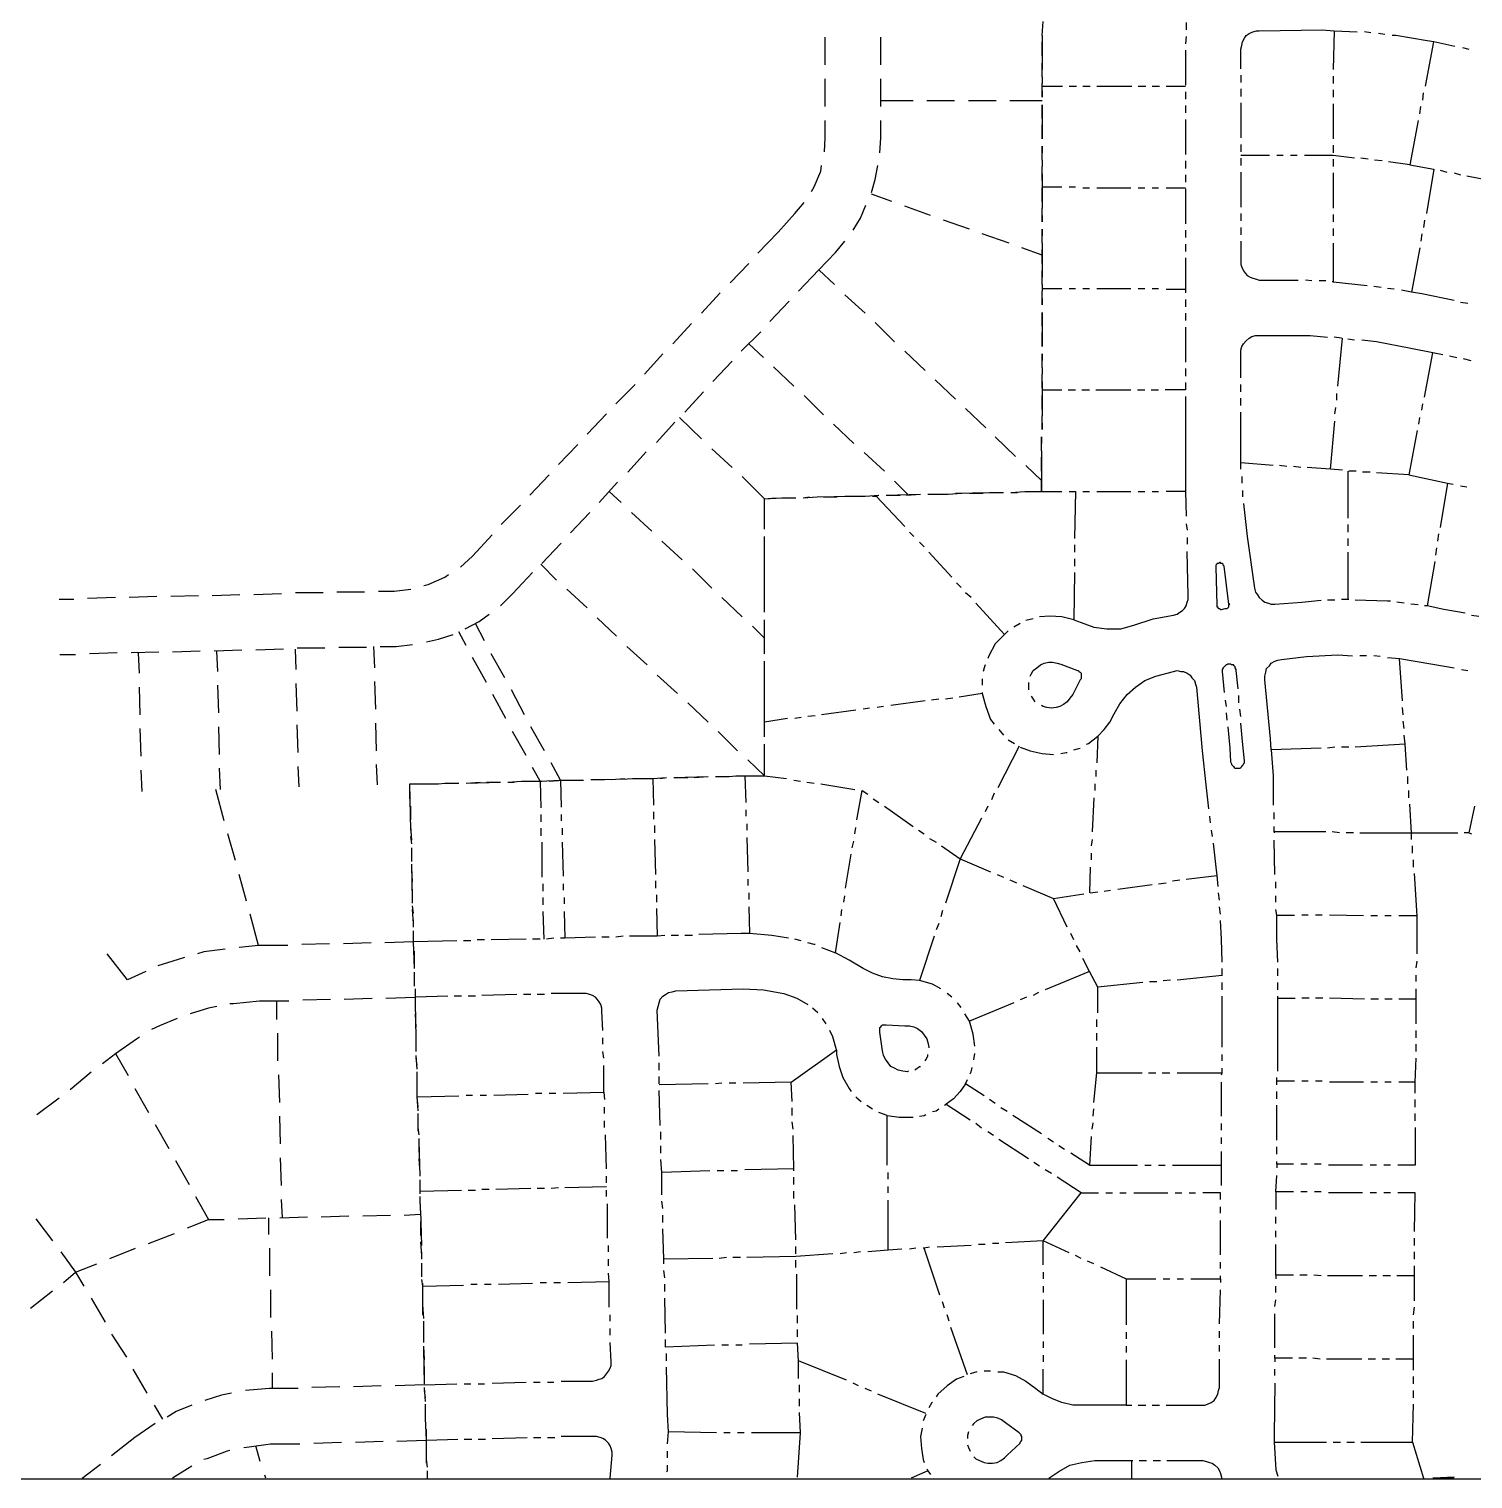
# Model space of a CAD drawing. Header units: metres. Extents: x 0 to 4950, y 0 to 3150.
# Drawn here: x 905 to 2469, y 0 to 1571 of the extents above; entities that cross this region are included whole.
import ezdxf

# ---------------------------------------------------------------- set-up
doc = ezdxf.new("R2010")
doc.units = ezdxf.units.M
for name, color, linetype in [('EXISTING_DETAIL', 8, 'Continuous'), ('SITE_BASE', 7, 'Continuous'), ('WETLANDS', 5, 'Continuous')]:
    doc.layers.add(name, color=color, linetype=linetype)

msp = doc.modelspace()

# ---------------------------------------------------------------- linework, layer by layer
at = {"layer": 'EXISTING_DETAIL'}
for p, q in [((2158, 1578), (2158, 1570)), ((2002, 1564), (2002, 1527)), ((2158, 1563), (2157, 1555)), ((2318, 1569), (2317, 1527)), ((2358, 1567), (2351, 1568)), ((2373, 1565), (2366, 1566)), ((2417, 1509), (2426, 1557)), ((2157, 1548), (2157, 1510)), ((2457, 1551), (2464, 1549)), ((2002, 1519), (2002, 1512)), ((2002, 1509), (2024, 1509)), ((2031, 1509), (2039, 1509)), ((2046, 1509), (2054, 1509)), ((2061, 1509), (2099, 1509)), ((2106, 1509), (2114, 1509)), ((2121, 1509), (2129, 1509)), ((2136, 1509), (2157, 1509)), ((2217, 1521), (2217, 1513)), ((2317, 1520), (2317, 1512)), ((2002, 1504), (2002, 1497)), ((2157, 1503), (2157, 1495)), ((2217, 1506), (2217, 1498)), ((2317, 1505), (2317, 1497)), ((2414, 1494), (2415, 1502)), ((2002, 1489), (2002, 1452)), ((2157, 1488), (2157, 1480)), ((2217, 1491), (2217, 1453)), ((2317, 1490), (2317, 1452)), ((2411, 1479), (2412, 1487)), ((2157, 1473), (2157, 1435)), ((2217, 1446), (2217, 1438)), ((2002, 1444), (2002, 1437)), ((2248, 1434), (2217, 1434)), ((2217, 1431), (2217, 1423)), ((2263, 1434), (2256, 1434)), ((2278, 1434), (2271, 1434)), ((2317, 1445), (2317, 1437)), ((2317, 1430), (2317, 1422)), ((2355, 1430), (2347, 1431)), ((2002, 1429), (2002, 1422)), ((2157, 1428), (2157, 1420)), ((2217, 1416), (2217, 1378)), ((2317, 1415), (2317, 1377)), ((2370, 1428), (2362, 1429)), ((2400, 1424), (2377, 1427)), ((2433, 1418), (2440, 1416)), ((2448, 1415), (2455, 1413)), ((2002, 1400), (2023, 1400)), ((2031, 1400), (2038, 1400)), ((2046, 1399), (2053, 1399)), ((2061, 1399), (2098, 1399)), ((2106, 1399), (2113, 1399)), ((2121, 1399), (2128, 1399)), ((2136, 1399), (2157, 1399)), ((2157, 1413), (2157, 1405)), ((2157, 1398), (2157, 1360)), ((2002, 1369), (2002, 1362)), ((2217, 1371), (2217, 1363)), ((2317, 1370), (2317, 1362)), ((2002, 1354), (2002, 1347)), ((2157, 1353), (2157, 1345)), ((2217, 1356), (2217, 1348)), ((2317, 1355), (2317, 1347)), ((2416, 1364), (2415, 1356)), ((2002, 1339), (2002, 1302)), ((2157, 1338), (2157, 1330)), ((2413, 1349), (2412, 1341)), ((2411, 1334), (2402, 1286)), ((2002, 1290), (2023, 1290)), ((2031, 1290), (2038, 1290)), ((2046, 1290), (2053, 1290)), ((2061, 1290), (2098, 1290)), ((2106, 1290), (2113, 1290)), ((2121, 1290), (2128, 1290)), ((2136, 1289), (2157, 1289)), ((2294, 1298), (2287, 1299)), ((2309, 1298), (2302, 1298)), ((2317, 1297), (2316, 1297)), ((2369, 1291), (2361, 1292)), ((2383, 1289), (2376, 1290)), ((2002, 1279), (2002, 1272)), ((2157, 1278), (2157, 1270)), ((2455, 1275), (2463, 1274)), ((2002, 1264), (2002, 1227)), ((2157, 1263), (2157, 1255)), ((2157, 1248), (2157, 1210)), ((2326, 1236), (2318, 1237)), ((2322, 1184), (2327, 1236)), ((2340, 1234), (2333, 1235)), ((2002, 1219), (2002, 1212)), ((2416, 1172), (2425, 1220)), ((2443, 1217), (2451, 1215)), ((2458, 1214), (2466, 1212)), ((2002, 1204), (2002, 1197)), ((2157, 1203), (2157, 1195)), ((2002, 1180), (2023, 1180)), ((2030, 1180), (2038, 1180)), ((2045, 1180), (2053, 1180)), ((2060, 1180), (2098, 1180)), ((2105, 1180), (2113, 1180)), ((2120, 1180), (2128, 1180)), ((2217, 1178), (2217, 1186)), ((2217, 1163), (2217, 1171)), ((2321, 1169), (2321, 1176)), ((2413, 1158), (2414, 1165)), ((2319, 1154), (2320, 1161)), ((2410, 1143), (2411, 1150)), ((2002, 1144), (2002, 1137)), ((2314, 1094), (2319, 1146)), ((2001, 1129), (2001, 1122)), ((2252, 1098), (2217, 1101)), ((2218, 1086), (2218, 1079)), ((2267, 1097), (2259, 1098)), ((2282, 1096), (2274, 1097)), ((2333, 1092), (2333, 1041)), ((2342, 1092), (2334, 1092)), ((2357, 1091), (2349, 1091)), ((2399, 1088), (2364, 1090)), ((1908, 1068), (1945, 1069)), ((1953, 1069), (1960, 1069)), ((1968, 1069), (1975, 1069)), ((1983, 1070), (2001, 1070)), ((2046, 1070), (2053, 1070)), ((2061, 1070), (2098, 1070)), ((2106, 1070), (2113, 1070)), ((2121, 1070), (2128, 1070)), ((2157, 1070), (2158, 1043)), ((2219, 1071), (2219, 1064)), ((2441, 1079), (2433, 1031)), ((2455, 1076), (2462, 1075)), ((1728, 1063), (1735, 1063)), ((1743, 1063), (1750, 1064)), ((1758, 1064), (1795, 1065)), ((1803, 1065), (1810, 1065)), ((1853, 1032), (1822, 1065)), ((1833, 1066), (1870, 1067)), ((1878, 1067), (1885, 1067)), ((1893, 1067), (1900, 1067)), ((1701, 1029), (1701, 1036)), ((1863, 1021), (1858, 1026)), ((2158, 1035), (2159, 1028)), ((2333, 1034), (2333, 1026)), ((2431, 1024), (2430, 1016)), ((1701, 1014), (1701, 1021)), ((1701, 969), (1701, 1006)), ((1874, 1010), (1869, 1015)), ((2037, 1012), (2037, 1004)), ((2159, 1020), (2159, 1013)), ((2333, 1019), (2333, 1011)), ((2429, 1009), (2428, 1001)), ((1904, 977), (1879, 1004)), ((2037, 997), (2037, 989)), ((2333, 1004), (2333, 953)), ((2427, 994), (2419, 946)), ((1701, 954), (1701, 961)), ((1914, 966), (1909, 971)), ((1925, 955), (1919, 960)), ((1701, 939), (1701, 946)), ((2319, 952), (2311, 952)), ((2394, 949), (2386, 950)), ((2409, 947), (2401, 948)), ((1701, 894), (1701, 931)), ((1978, 927), (1971, 923)), ((1992, 932), (1984, 930)), ((2467, 936), (2475, 935)), ((1701, 879), (1701, 886)), ((2353, 892), (2346, 892)), ((2368, 891), (2361, 892)), ((2392, 843), (2389, 889)), ((1701, 864), (1701, 871)), ((2456, 877), (2463, 876)), ((2215, 841), (2215, 849)), ((1800, 833), (1763, 828)), ((1815, 835), (1808, 834)), ((1830, 837), (1823, 836)), ((1875, 843), (1838, 838)), ((1890, 845), (1882, 844)), ((1905, 846), (1897, 845)), ((2200, 844), (2201, 837)), ((2217, 826), (2216, 834)), ((2393, 828), (2392, 836)), ((1726, 824), (1701, 820)), ((1741, 825), (1734, 824)), ((1756, 827), (1748, 826)), ((2201, 830), (2202, 822)), ((2394, 813), (2393, 821)), ((1701, 804), (1701, 811)), ((1955, 812), (1960, 806)), ((2062, 805), (2061, 776)), ((2395, 796), (2394, 806)), ((1701, 789), (1701, 796)), ((1977, 794), (1954, 749)), ((1965, 801), (1972, 797)), ((2319, 793), (2311, 792)), ((2334, 793), (2326, 793)), ((1378, 754), (1415, 755)), ((1423, 755), (1430, 755)), ((1438, 756), (1445, 756)), ((1458, 756), (1459, 727)), ((1480, 757), (1481, 728)), ((1498, 757), (1505, 757)), ((1513, 758), (1520, 758)), ((1528, 758), (1565, 759)), ((1588, 759), (1595, 760)), ((1603, 760), (1640, 761)), ((1648, 761), (1655, 761)), ((1663, 761), (1670, 762)), ((1680, 762), (1681, 733)), ((1701, 762), (1725, 759)), ((1733, 757), (1740, 756)), ((1747, 755), (1755, 754)), ((2060, 768), (2060, 761)), ((2398, 753), (2398, 761)), ((1348, 753), (1355, 754)), ((1363, 754), (1370, 754)), ((1762, 753), (1799, 747)), ((1950, 743), (1947, 736)), ((2059, 753), (2059, 746)), ((2399, 738), (2399, 746)), ((1581, 723), (1581, 715)), ((1681, 725), (1681, 718)), ((1819, 737), (1825, 733)), ((1831, 729), (1862, 707)), ((1943, 729), (1940, 723)), ((2058, 738), (2056, 701)), ((1459, 720), (1459, 712)), ((1481, 720), (1481, 713)), ((1582, 708), (1582, 700)), ((1682, 710), (1682, 703)), ((2183, 718), (2184, 711)), ((2253, 715), (2253, 722)), ((2253, 701), (2253, 707)), ((1319, 688), (1318, 696)), ((1459, 705), (1459, 697)), ((1482, 705), (1482, 698)), ((1582, 693), (1583, 655)), ((1682, 695), (1683, 658)), ((1799, 699), (1800, 706)), ((1868, 703), (1874, 699)), ((1880, 694), (1887, 690)), ((2056, 693), (2055, 686)), ((2185, 703), (2186, 696)), ((2254, 655), (2253, 692)), ((2324, 700), (2316, 701)), ((2339, 700), (2331, 700)), ((2464, 700), (2467, 699)), ((1319, 673), (1319, 681)), ((1460, 690), (1460, 652)), ((1482, 690), (1483, 653)), ((1789, 640), (1795, 677)), ((1796, 684), (1798, 691)), ((2055, 678), (2055, 671)), ((2403, 678), (2403, 686)), ((1320, 628), (1319, 666)), ((2054, 663), (2053, 635)), ((2404, 663), (2404, 671)), ((1461, 645), (1461, 637)), ((1483, 645), (1483, 638)), ((1583, 648), (1583, 640)), ((1683, 650), (1683, 643)), ((1953, 655), (1960, 652)), ((1967, 649), (1974, 646)), ((2128, 645), (2136, 646)), ((2143, 648), (2151, 649)), ((2255, 640), (2255, 647)), ((2408, 610), (2405, 656)), ((1461, 630), (1461, 622)), ((1484, 630), (1484, 623)), ((1584, 633), (1584, 625)), ((1684, 635), (1684, 628)), ((1787, 625), (1788, 632)), ((2029, 598), (2014, 629)), ((2054, 635), (2062, 636)), ((2069, 637), (2076, 638)), ((2084, 639), (2121, 644)), ((2194, 627), (2193, 635)), ((2255, 625), (2255, 632)), ((1321, 613), (1320, 621)), ((1461, 615), (1462, 585)), ((1484, 615), (1485, 586)), ((1584, 618), (1585, 588)), ((1784, 610), (1785, 617)), ((1894, 616), (1892, 609)), ((2195, 612), (2194, 620)), ((2256, 611), (2255, 617)), ((1321, 598), (1321, 606)), ((1890, 602), (1887, 595)), ((2290, 611), (2283, 611)), ((2305, 611), (2298, 611)), ((2350, 610), (2313, 611)), ((2365, 610), (2358, 610)), ((2380, 610), (2373, 610)), ((1368, 583), (1321, 582)), ((1383, 583), (1375, 583)), ((1398, 584), (1390, 584)), ((1443, 585), (1405, 584)), ((1458, 585), (1450, 585)), ((1473, 586), (1465, 585)), ((1533, 587), (1525, 587)), ((1548, 588), (1540, 587)), ((1608, 589), (1600, 589)), ((1623, 589), (1615, 589)), ((1741, 583), (1734, 585)), ((1885, 588), (1869, 540)), ((2036, 584), (2033, 591)), ((2043, 571), (2039, 578)), ((2053, 550), (2005, 530)), ((2257, 545), (2257, 553)), ((2407, 554), (2408, 561)), ((1322, 538), (1322, 546)), ((2118, 539), (2126, 539)), ((2133, 540), (2141, 541)), ((2148, 541), (2197, 546)), ((2197, 530), (2197, 538)), ((2257, 530), (2257, 538)), ((2407, 539), (2407, 546)), ((1323, 523), (1323, 531)), ((1358, 523), (1323, 522)), ((1373, 523), (1365, 523)), ((1388, 523), (1380, 523)), ((1433, 525), (1395, 524)), ((1448, 525), (1440, 525)), ((1463, 525), (1455, 525)), ((1904, 522), (1899, 526)), ((1985, 522), (1978, 519)), ((1998, 527), (1992, 524)), ((2062, 505), (2062, 533)), ((2257, 521), (2257, 523)), ((2291, 521), (2283, 521)), ((2306, 521), (2298, 521)), ((2351, 520), (2313, 521)), ((2366, 520), (2358, 520)), ((2381, 520), (2373, 520)), ((2407, 520), (2388, 520)), ((1324, 478), (1323, 516)), ((1759, 505), (1753, 510)), ((1914, 511), (1910, 516)), ((1971, 516), (1923, 496)), ((1768, 493), (1764, 499)), ((2061, 490), (2061, 498)), ((1526, 471), (1526, 478)), ((2061, 475), (2061, 483)), ((2407, 478), (2407, 486)), ((1324, 463), (1324, 471)), ((1325, 448), (1324, 456)), ((1527, 456), (1526, 463)), ((1928, 454), (1929, 461)), ((2197, 453), (2197, 460)), ((2407, 463), (2407, 471)), ((1527, 419), (1527, 448)), ((1587, 443), (1587, 451)), ((2061, 440), (2110, 440)), ((2117, 440), (2125, 440)), ((2132, 440), (2140, 440)), ((2148, 440), (2197, 440)), ((1587, 428), (1587, 436)), ((1640, 428), (1587, 427)), ((1655, 429), (1648, 428)), ((1670, 429), (1663, 429)), ((1730, 430), (1678, 429)), ((1919, 428), (1921, 433)), ((2196, 393), (2196, 430)), ((2275, 431), (2256, 431)), ((2290, 431), (2283, 431)), ((2305, 431), (2298, 431)), ((2350, 430), (2313, 430)), ((2365, 430), (2358, 430)), ((2380, 430), (2373, 430)), ((2406, 430), (2388, 430)), ((1325, 414), (1370, 415)), ((1378, 416), (1385, 416)), ((1393, 416), (1400, 416)), ((1408, 416), (1445, 417)), ((1453, 418), (1460, 418)), ((1468, 418), (1475, 418)), ((1588, 383), (1587, 421)), ((1951, 407), (1945, 411)), ((2256, 412), (2256, 420)), ((2406, 403), (2406, 411)), ((1326, 388), (1326, 396)), ((1528, 396), (1528, 403)), ((1731, 394), (1731, 402)), ((1812, 405), (1818, 401)), ((1896, 405), (1898, 406)), ((1964, 398), (1957, 402)), ((2001, 374), (1970, 394)), ((2057, 393), (2058, 401)), ((2256, 367), (2256, 405)), ((2406, 388), (2406, 396)), ((1327, 373), (1326, 381)), ((1528, 381), (1528, 388)), ((1732, 379), (1731, 387)), ((1936, 380), (1930, 385)), ((2056, 379), (2057, 386)), ((2196, 378), (2196, 385)), ((1328, 328), (1327, 366)), ((1530, 336), (1529, 373)), ((1589, 368), (1589, 376)), ((1949, 372), (1943, 376)), ((1987, 347), (1955, 368)), ((2014, 365), (2008, 369)), ((2196, 363), (2196, 370)), ((1589, 353), (1589, 361)), ((2026, 357), (2020, 361)), ((2256, 352), (2256, 360)), ((1642, 334), (1590, 332)), ((1657, 334), (1650, 334)), ((1672, 334), (1665, 334)), ((1733, 336), (1680, 335)), ((1835, 325), (1835, 332)), ((1999, 339), (1993, 343)), ((2012, 331), (2005, 335)), ((2053, 340), (2105, 340)), ((2113, 340), (2120, 340)), ((2128, 340), (2135, 340)), ((2143, 340), (2196, 340)), ((2256, 341), (2256, 344)), ((2289, 341), (2282, 341)), ((2304, 341), (2297, 341)), ((2349, 340), (2312, 340)), ((2364, 340), (2357, 340)), ((2379, 340), (2372, 340)), ((1328, 313), (1328, 321)), ((1410, 314), (1448, 315)), ((1455, 315), (1463, 315)), ((1470, 315), (1478, 316)), ((1485, 316), (1530, 317)), ((1530, 321), (1530, 328)), ((1733, 319), (1733, 327)), ((1835, 310), (1835, 317)), ((2255, 311), (2256, 329)), ((1328, 312), (1373, 313)), ((1328, 298), (1328, 306)), ((1380, 313), (1388, 313)), ((1395, 314), (1403, 314)), ((1530, 306), (1530, 313)), ((1591, 293), (1590, 301)), ((1733, 304), (1733, 312)), ((1835, 248), (1835, 302)), ((2044, 310), (2063, 310)), ((2071, 310), (2078, 310)), ((2086, 310), (2093, 310)), ((2101, 310), (2138, 310)), ((2146, 310), (2153, 310)), ((2161, 310), (2168, 310)), ((2289, 311), (2282, 311)), ((2304, 311), (2297, 311)), ((2349, 310), (2312, 310)), ((2364, 310), (2357, 310)), ((2379, 310), (2372, 310)), ((1330, 253), (1329, 291)), ((1531, 261), (1531, 298)), ((1591, 278), (1591, 286)), ((1735, 259), (1734, 297)), ((2195, 288), (2195, 295)), ((2255, 277), (2255, 284)), ((2195, 243), (2195, 280)), ((2255, 262), (2255, 269)), ((1532, 246), (1532, 253)), ((1735, 244), (1735, 252)), ((1925, 253), (1888, 251)), ((1940, 254), (1933, 254)), ((1955, 255), (1948, 255)), ((2255, 221), (2255, 254)), ((2405, 253), (2405, 261)), ((1330, 238), (1330, 246)), ((1532, 231), (1532, 238)), ((1645, 239), (1592, 238)), ((1660, 240), (1652, 239)), ((1675, 240), (1667, 240)), ((1735, 229), (1735, 237)), ((1790, 245), (1783, 244)), ((1805, 246), (1798, 245)), ((1865, 250), (1858, 249)), ((1891, 199), (1874, 250)), ((2044, 239), (2038, 242)), ((2058, 233), (2051, 236)), ((2405, 238), (2405, 246)), ((1330, 223), (1330, 231)), ((1593, 218), (1592, 226)), ((1736, 184), (1736, 222)), ((2003, 224), (2003, 217)), ((2195, 228), (2195, 235)), ((2195, 217), (2195, 220)), ((2289, 221), (2281, 221)), ((2304, 220), (2296, 221)), ((2349, 220), (2311, 220)), ((2364, 220), (2356, 220)), ((2379, 220), (2371, 220)), ((2405, 220), (2405, 231)), ((1331, 209), (1375, 210)), ((1383, 211), (1390, 211)), ((1398, 211), (1405, 211)), ((1413, 211), (1450, 212)), ((1458, 213), (1465, 213)), ((1473, 213), (1480, 213)), ((1488, 213), (1533, 214)), ((1593, 203), (1593, 211)), ((2003, 209), (2003, 202)), ((2093, 217), (2093, 167)), ((2133, 217), (2140, 217)), ((2148, 217), (2155, 217)), ((2194, 168), (2195, 205)), ((2255, 202), (2255, 209)), ((1594, 158), (1593, 196)), ((1896, 185), (1894, 192)), ((2003, 194), (2003, 157)), ((2254, 187), (2255, 194)), ((1534, 171), (1534, 178)), ((1737, 169), (1737, 177)), ((1901, 171), (1899, 178)), ((2254, 142), (2254, 179)), ((2404, 178), (2405, 186)), ((1332, 163), (1332, 171)), ((1534, 156), (1534, 163)), ((1737, 154), (1737, 162)), ((1921, 113), (1903, 164)), ((2093, 159), (2093, 152)), ((2194, 153), (2194, 160)), ((2404, 163), (2404, 171)), ((1332, 148), (1332, 156)), ((1662, 145), (1655, 145)), ((1677, 145), (1670, 145)), ((2003, 149), (2003, 142)), ((2093, 144), (2093, 137)), ((2194, 138), (2194, 145)), ((2404, 130), (2404, 156)), ((1333, 103), (1332, 141)), ((1595, 128), (1595, 136)), ((1790, 107), (1738, 128)), ((2003, 134), (2003, 127)), ((2254, 131), (2254, 134)), ((2288, 131), (2280, 131)), ((2303, 130), (2295, 131)), ((2348, 130), (2310, 130)), ((2363, 130), (2355, 130)), ((2378, 130), (2370, 130)), ((1931, 116), (1924, 114)), ((1946, 117), (1939, 117)), ((2254, 112), (2254, 119)), ((2404, 103), (2404, 111)), ((1333, 102), (1368, 103)), ((1334, 88), (1333, 96)), ((1376, 103), (1383, 103)), ((1391, 103), (1398, 103)), ((1406, 104), (1443, 105)), ((1451, 105), (1458, 105)), ((1466, 105), (1473, 105)), ((1739, 94), (1739, 102)), ((1803, 101), (1797, 104)), ((1817, 95), (1810, 98)), ((2404, 88), (2404, 96)), ((1334, 73), (1334, 81)), ((1739, 79), (1739, 87)), ((1876, 71), (1824, 92)), ((2093, 80), (2099, 80)), ((2106, 80), (2114, 80)), ((2121, 80), (2129, 80)), ((2403, 40), (2404, 81)), ((1740, 50), (1739, 72)), ((1876, 70), (1873, 63)), ((1649, 50), (1597, 51)), ((1664, 50), (1657, 50)), ((1679, 50), (1672, 50)), ((1335, 42), (1369, 43)), ((1376, 43), (1384, 43)), ((1391, 43), (1399, 43)), ((1406, 44), (1444, 45)), ((1451, 45), (1459, 45)), ((1466, 45), (1474, 45)), ((2253, 40), (2310, 40)), ((2317, 40), (2325, 40)), ((2332, 40), (2340, 40)), ((1336, 13), (1335, 21)), ((1596, 23), (1596, 30)), ((2099, 1), (2099, 20)), ((2107, 20), (2115, 20)), ((2122, 20), (2130, 20)), ((1336, 1), (1336, 6)), ((1878, 9), (1881, 5))]:
    msp.add_line(p, q, dxfattribs=at)
for points in [[(2217, 1528), (2217, 1549), (2218, 1553), (2219, 1557), (2221, 1561), (2223, 1564), (2226, 1566), (2230, 1568), (2234, 1569), (2237, 1569), (2305, 1570), (2318, 1569), (2343, 1568)], [(2449, 1552), (2426, 1557), (2419, 1558), (2385, 1564), (2381, 1564)], [(2409, 1472), (2400, 1424), (2426, 1419), (2418, 1371)], [(2340, 1431), (2317, 1434), (2286, 1434)], [(2002, 1414), (2002, 1400), (2002, 1377)], [(2462, 1412), (2488, 1407), (2499, 1404)], [(2217, 1341), (2217, 1319), (2217, 1316), (2218, 1313), (2220, 1309), (2222, 1306), (2224, 1304), (2227, 1302), (2230, 1301), (2234, 1300), (2237, 1299), (2257, 1299), (2279, 1299)], [(2317, 1339), (2317, 1297), (2354, 1293)], [(2157, 1323), (2157, 1289), (2157, 1285)], [(2002, 1294), (2002, 1290), (2002, 1287)], [(2448, 1277), (2413, 1284), (2402, 1286), (2391, 1288)], [(2217, 1193), (2217, 1219), (2217, 1223), (2218, 1227), (2220, 1230), (2223, 1233), (2226, 1236), (2229, 1238), (2233, 1239), (2237, 1239), (2257, 1239), (2292, 1239), (2311, 1237)], [(2436, 1218), (2425, 1220), (2401, 1225), (2364, 1232), (2348, 1234)], [(2002, 1189), (2002, 1180), (2002, 1152)], [(2157, 1188), (2157, 1180), (2135, 1180)], [(2157, 1173), (2157, 1125), (2157, 1091), (2157, 1070), (2136, 1070)], [(2217, 1094), (2217, 1101), (2217, 1130), (2217, 1156)], [(2408, 1136), (2399, 1088), (2441, 1079), (2447, 1078)], [(2001, 1114), (2001, 1070), (2023, 1070)], [(2327, 1093), (2314, 1094), (2289, 1096)], [(2031, 1070), (2038, 1070), (2037, 1019)], [(1701, 1044), (1701, 1062), (1720, 1063)], [(1818, 1065), (1822, 1065), (1825, 1066)], [(2220, 1057), (2224, 1021), (2232, 965), (2233, 961), (2235, 958), (2237, 955), (2240, 952), (2243, 950), (2247, 949), (2250, 948), (2254, 948), (2283, 950), (2304, 952)], [(2037, 982), (2036, 931), (2044, 928), (2058, 923), (2072, 921), (2087, 921), (2101, 925), (2122, 932), (2144, 936), (2148, 937), (2151, 939), (2154, 941), (2156, 943), (2158, 946), (2159, 950), (2160, 953), (2160, 957), (2159, 1005)], [(2199, 989), (2198, 990), (2198, 991), (2197, 992), (2196, 992), (2195, 992), (2195, 993), (2194, 993), (2193, 992), (2192, 992), (2191, 992), (2191, 991), (2190, 990), (2190, 989), (2190, 988), (2191, 947), (2191, 946), (2191, 945), (2192, 945), (2192, 944), (2193, 943), (2194, 943), (2195, 942), (2196, 942), (2200, 943), (2201, 943), (2202, 943), (2203, 944), (2204, 945), (2204, 946), (2204, 947), (2205, 948), (2204, 948), (2199, 989)], [(1965, 919), (1961, 915), (1930, 949)], [(2334, 953), (2333, 953), (2326, 953)], [(2379, 951), (2376, 951), (2341, 952)], [(2460, 938), (2437, 942), (2419, 946), (2416, 946)], [(2036, 931), (2023, 934), (2010, 935), (1999, 934)], [(1961, 915), (1951, 905), (1944, 892), (1943, 889)], [(1940, 882), (1939, 879), (1938, 875)], [(1989, 870), (1990, 872), (1992, 876), (1996, 879), (2000, 882), (2004, 884), (2009, 885), (2013, 885), (2018, 884), (2022, 883), (2040, 876), (2041, 876), (2042, 875), (2043, 874), (2044, 873), (2044, 872), (2044, 871), (2044, 870), (2044, 868), (2044, 867), (2043, 866), (2035, 850), (2032, 846), (2029, 842), (2025, 839), (2021, 837), (2017, 836), (2012, 835), (2007, 836), (2003, 837), (2001, 838)], [(2214, 856), (2212, 876), (2212, 877), (2211, 879), (2211, 880), (2210, 881), (2209, 882), (2207, 882), (2206, 883), (2205, 883), (2203, 883), (2202, 882), (2201, 882), (2200, 881), (2199, 880), (2198, 879), (2197, 877), (2197, 876), (2197, 875), (2199, 852)], [(2250, 790), (2249, 802), (2243, 866), (2243, 870), (2244, 874), (2245, 878), (2248, 881), (2250, 884), (2254, 886), (2257, 887), (2261, 888), (2288, 891), (2322, 893), (2338, 892)], [(2376, 890), (2389, 889), (2425, 883), (2448, 879)], [(1937, 867), (1937, 865), (1937, 860)], [(2050, 796), (2052, 797), (2062, 805), (2069, 812), (2075, 820), (2080, 829), (2086, 840), (2094, 850), (2103, 858), (2113, 865), (2125, 870), (2144, 875), (2148, 876), (2152, 875), (2155, 875), (2159, 873), (2162, 871), (2164, 868), (2167, 865), (2168, 861), (2169, 858), (2175, 789), (2179, 752), (2182, 726)], [(1701, 819), (1701, 820), (1701, 856)], [(1937, 852), (1937, 851), (1912, 847)], [(1937, 851), (1941, 837), (1946, 823), (1950, 818)], [(1987, 863), (1987, 858), (1987, 855)], [(1990, 848), (1992, 845), (1994, 842)], [(2203, 815), (2205, 792), (2206, 777), (2207, 775), (2207, 774), (2208, 773), (2209, 772), (2210, 771), (2211, 770), (2213, 770), (2214, 770), (2216, 770), (2217, 771), (2218, 772), (2219, 773), (2220, 774), (2220, 775), (2221, 776), (2221, 778), (2219, 799), (2217, 819)], [(1978, 793), (1989, 789), (2002, 786), (2014, 785)], [(2022, 786), (2028, 787), (2029, 787)], [(2036, 790), (2040, 791), (2043, 792)], [(2304, 792), (2250, 790), (2252, 762), (2252, 730)], [(2397, 768), (2395, 796), (2341, 793)], [(1678, 762), (1680, 762), (1701, 762), (1701, 781)], [(1453, 756), (1458, 756), (1480, 757), (1490, 757)], [(1573, 759), (1580, 759), (1581, 730)], [(1318, 703), (1317, 753), (1340, 753)], [(1801, 714), (1807, 746), (1813, 742)], [(2402, 693), (2402, 700), (2400, 731)], [(2470, 729), (2464, 700), (2459, 700)], [(1936, 716), (1913, 672), (1897, 624)], [(2309, 701), (2253, 701), (2253, 700)], [(2346, 700), (2402, 700), (2452, 700)], [(1893, 686), (1913, 672), (1946, 658)], [(2187, 689), (2190, 663), (2191, 654)], [(2158, 650), (2191, 654), (2192, 642)], [(1981, 643), (2014, 629), (2047, 634)], [(1684, 620), (1685, 591), (1676, 591), (1630, 590)], [(1763, 576), (1778, 570), (1783, 603)], [(2197, 560), (2196, 585), (2195, 605)], [(2257, 560), (2256, 585), (2256, 611), (2275, 611)], [(2408, 569), (2408, 610), (2388, 610)], [(1322, 553), (1321, 582), (1321, 591)], [(1518, 587), (1485, 586), (1480, 586)], [(1593, 589), (1585, 588), (1555, 588)], [(1727, 586), (1709, 589), (1685, 591)], [(1756, 579), (1755, 579), (1748, 581)], [(1892, 531), (1883, 536), (1869, 540), (1860, 541), (1851, 541), (1840, 542), (1829, 544), (1818, 548), (1808, 553), (1793, 562), (1778, 570)], [(2111, 538), (2062, 533), (2053, 550), (2046, 564)], [(2197, 545), (2197, 546), (2197, 553)], [(1526, 486), (1525, 507), (1525, 510), (1524, 514), (1522, 517), (1520, 520), (1518, 522), (1515, 524), (1512, 525), (1508, 526), (1505, 526), (1470, 526)], [(1587, 458), (1585, 508), (1586, 512), (1587, 516), (1588, 520), (1591, 523), (1594, 525), (1597, 527), (1601, 528), (1605, 529), (1678, 531), (1700, 530), (1722, 526), (1736, 521), (1748, 514)], [(2197, 468), (2197, 498), (2197, 523)], [(2257, 442), (2257, 498), (2257, 521), (2276, 521)], [(2407, 493), (2407, 520), (2407, 531)], [(1929, 469), (1927, 482), (1923, 496), (1918, 504)], [(1857, 442), (1856, 441), (1851, 442), (1846, 443), (1842, 445), (1838, 447), (1835, 451), (1832, 455), (1830, 459), (1829, 464), (1826, 484), (1826, 485), (1826, 487), (1826, 488), (1826, 489), (1827, 490), (1828, 491), (1829, 492), (1830, 492), (1832, 492), (1833, 492), (1853, 491), (1858, 491), (1863, 490), (1867, 488), (1871, 485), (1874, 481), (1877, 477), (1878, 473), (1879, 468), (1879, 467)], [(1779, 465), (1775, 479), (1772, 486)], [(1731, 409), (1730, 430), (1779, 465), (1779, 460), (1782, 447), (1786, 435), (1793, 423), (1795, 420)], [(1875, 453), (1876, 454), (1878, 458), (1878, 460)], [(2058, 408), (2061, 440), (2061, 468)], [(2406, 418), (2406, 430), (2407, 456)], [(1326, 403), (1325, 414), (1325, 441)], [(1864, 443), (1865, 444), (1869, 447), (1870, 447)], [(1924, 439), (1925, 441), (1926, 446)], [(2196, 438), (2197, 440), (2197, 445)], [(1939, 415), (1919, 428), (1913, 420), (1906, 412), (1898, 406), (1924, 389)], [(2256, 427), (2256, 431), (2256, 435)], [(1483, 418), (1527, 419), (1528, 411)], [(1800, 414), (1801, 413), (1806, 409)], [(1834, 340), (1834, 394), (1825, 397)], [(1834, 394), (1847, 392), (1861, 392), (1862, 392)], [(1869, 393), (1874, 394), (1876, 395)], [(1883, 398), (1887, 399), (1890, 401)], [(2406, 381), (2406, 340), (2387, 340)], [(1733, 334), (1733, 336), (1732, 372)], [(2055, 371), (2053, 340), (2033, 353)], [(1590, 308), (1590, 332), (1589, 346)], [(2196, 318), (2196, 340), (2196, 355)], [(2274, 341), (2256, 341), (2256, 337)], [(2031, 245), (2003, 258), (2044, 310), (2018, 327)], [(2195, 303), (2195, 310), (2176, 310)], [(2274, 311), (2255, 311), (2255, 292)], [(2405, 268), (2406, 310), (2387, 310)], [(1592, 233), (1592, 238), (1591, 271)], [(2003, 232), (2003, 258), (1962, 256)], [(1775, 244), (1735, 241), (1682, 240)], [(1850, 249), (1835, 248), (1813, 246)], [(1880, 251), (1874, 250), (1873, 250)], [(1533, 186), (1533, 214), (1532, 223)], [(2065, 230), (2093, 217), (2125, 217)], [(2274, 221), (2255, 221), (2255, 217)], [(2405, 193), (2405, 220), (2386, 220)], [(1331, 178), (1331, 209), (1330, 216)], [(2163, 217), (2195, 217), (2195, 213)], [(1481, 106), (1515, 106), (1519, 107), (1522, 108), (1525, 109), (1528, 111), (1530, 114), (1532, 117), (1534, 120), (1535, 123), (1535, 127), (1534, 148)], [(1647, 145), (1594, 143), (1594, 151)], [(1738, 109), (1738, 128), (1737, 147), (1685, 146)], [(2093, 129), (2093, 80), (2061, 80), (2046, 80), (2035, 80), (2023, 83), (2013, 87), (2003, 92), (2003, 119)], [(2136, 80), (2174, 80), (2178, 80), (2181, 81), (2185, 83), (2188, 85), (2190, 88), (2192, 92), (2193, 96), (2194, 99), (2194, 130)], [(2273, 131), (2254, 131), (2254, 127)], [(2404, 118), (2404, 130), (2385, 130)], [(1596, 38), (1597, 51), (1596, 70), (1595, 121)], [(1917, 111), (1909, 108), (1899, 101), (1889, 92), (1887, 89)], [(1954, 116), (1960, 116), (1973, 112), (1984, 106), (1995, 98), (2003, 92)], [(2254, 104), (2253, 48), (2253, 40), (2255, 10), (2257, 3)], [(1883, 83), (1882, 82), (1879, 77)], [(1335, 28), (1335, 42), (1334, 66)], [(1928, 24), (1930, 22), (1934, 20), (1939, 18), (1943, 17), (1948, 17), (1953, 18), (1957, 20), (1961, 23), (1964, 26), (1978, 39), (1978, 40), (1979, 41), (1980, 42), (1980, 43), (1980, 45), (1980, 46), (1979, 47), (1979, 48), (1978, 49), (1977, 50), (1962, 61), (1958, 64), (1954, 66), (1949, 67), (1945, 67), (1940, 67), (1935, 65), (1931, 63), (1928, 60), (1926, 58)], [(1737, 2), (1740, 50), (1687, 50)], [(1872, 55), (1870, 46), (1871, 33), (1873, 21), (1874, 18)], [(1922, 51), (1921, 47), (1921, 44)], [(1534, 1), (1536, 26), (1536, 29), (1535, 33), (1534, 36), (1532, 39), (1529, 42), (1526, 44), (1523, 45), (1519, 46), (1516, 46), (1481, 46)], [(1921, 37), (1922, 34), (1924, 30)], [(2347, 40), (2403, 40), (2415, 1)], [(2009, 1), (2020, 8), (2032, 15), (2045, 18), (2059, 20), (2061, 20), (2099, 20), (2100, 20)], [(2137, 20), (2176, 20), (2180, 19), (2183, 18), (2186, 17), (2189, 15), (2192, 12), (2194, 9), (2195, 6), (2196, 2), (2196, 1)], [(1595, 8), (1596, 9), (1596, 15)], [(1877, 11), (1878, 9), (1860, 1)]]:
    msp.add_lwpolyline(points, dxfattribs=at)
at = {"layer": 'SITE_BASE'}
for p, q in [((2002, 1564), (2003, 1579)), ((1767, 1532), (1767, 1562)), ((1827, 1532), (1827, 1562)), ((2002, 1542), (2002, 1557)), ((2002, 1519), (2002, 1534)), ((1767, 1487), (1767, 1517)), ((1827, 1487), (1827, 1517)), ((2002, 1497), (2002, 1512)), ((1862, 1493), (1827, 1493)), ((1907, 1493), (1877, 1493)), ((1952, 1493), (1922, 1493)), ((2002, 1493), (1967, 1493)), ((2002, 1474), (2002, 1489)), ((2002, 1452), (2002, 1467)), ((2002, 1429), (2002, 1444)), ((2002, 1407), (2002, 1422)), ((2002, 1384), (2002, 1399)), ((1839, 1384), (1817, 1392)), ((1881, 1369), (1853, 1379)), ((2002, 1362), (2002, 1377)), ((1923, 1354), (1895, 1364)), ((2002, 1339), (2002, 1354)), ((1966, 1339), (1937, 1349)), ((2002, 1326), (1980, 1334)), ((2002, 1317), (2002, 1332)), ((1684, 1317), (1664, 1296)), ((1760, 1310), (1738, 1287)), ((2002, 1294), (2002, 1309)), ((1653, 1285), (1633, 1263)), ((1728, 1276), (1707, 1254)), ((1810, 1263), (1788, 1283)), ((2002, 1272), (2002, 1287)), ((2002, 1249), (2002, 1264)), ((1622, 1252), (1602, 1230)), ((1697, 1243), (1676, 1222)), ((1842, 1232), (1821, 1253)), ((2002, 1227), (2002, 1242)), ((1700, 1215), (1684, 1230)), ((1591, 1219), (1571, 1197)), ((1666, 1211), (1645, 1189)), ((1875, 1201), (1853, 1222)), ((2002, 1204), (2002, 1219)), ((1733, 1184), (1711, 1205)), ((2002, 1182), (2002, 1197)), ((1561, 1186), (1540, 1165)), ((1908, 1170), (1886, 1191)), ((1635, 1178), (1615, 1156)), ((1765, 1153), (1744, 1174)), ((2002, 1159), (2002, 1174)), ((1530, 1154), (1509, 1132)), ((1633, 1127), (1609, 1150)), ((1941, 1139), (1919, 1160)), ((2002, 1137), (2002, 1152)), ((1604, 1145), (1584, 1123)), ((1798, 1122), (1776, 1143)), ((1499, 1121), (1478, 1099)), ((1666, 1096), (1644, 1116)), ((1973, 1108), (1951, 1129)), ((2001, 1114), (2001, 1129)), ((1573, 1113), (1553, 1091)), ((1831, 1092), (1809, 1112)), ((2001, 1092), (2001, 1107)), ((1468, 1088), (1447, 1066)), ((1701, 1062), (1677, 1086)), ((2001, 1082), (1984, 1098)), ((1542, 1080), (1522, 1058)), ((1546, 1058), (1533, 1070)), ((1857, 1066), (1842, 1081)), ((1945, 1069), (1960, 1069)), ((1968, 1069), (1983, 1070)), ((1437, 1055), (1416, 1034)), ((1720, 1063), (1735, 1063)), ((1743, 1063), (1758, 1064)), ((1765, 1064), (1780, 1064)), ((1788, 1065), (1803, 1065)), ((1810, 1065), (1825, 1066)), ((1833, 1066), (1848, 1066)), ((1855, 1066), (1870, 1067)), ((1878, 1067), (1893, 1067)), ((1900, 1067), (1915, 1068)), ((1923, 1068), (1938, 1068)), ((1512, 1047), (1491, 1025)), ((1579, 1027), (1557, 1047)), ((1701, 1029), (1701, 1044)), ((1481, 1014), (1460, 992)), ((1612, 996), (1590, 1016)), ((1701, 1006), (1701, 1021)), ((1476, 974), (1459, 991)), ((1701, 984), (1701, 999)), ((1644, 965), (1623, 986)), ((1701, 961), (1701, 976)), ((1178, 959), (1148, 958)), ((1223, 960), (1193, 960)), ((1268, 961), (1238, 961)), ((1509, 944), (1487, 964)), ((953, 953), (937, 953)), ((998, 955), (968, 954)), ((1043, 956), (1013, 955)), ((1088, 957), (1058, 956)), ((1133, 958), (1103, 957)), ((1677, 934), (1655, 955)), ((1701, 939), (1701, 954)), ((1398, 908), (1388, 927)), ((1541, 913), (1520, 933)), ((1701, 916), (1701, 931)), ((1378, 903), (1370, 918)), ((1701, 911), (1688, 924)), ((1045, 896), (1015, 895)), ((1090, 897), (1060, 896)), ((1135, 898), (1105, 897)), ((1109, 875), (1108, 897)), ((1180, 899), (1150, 898)), ((1194, 877), (1193, 899)), ((1225, 900), (1195, 900)), ((1270, 901), (1240, 901)), ((1279, 879), (1278, 902)), ((1574, 882), (1552, 902)), ((1701, 894), (1701, 909)), ((955, 893), (938, 893)), ((1000, 895), (970, 894)), ((1024, 873), (1023, 895)), ((1400, 863), (1385, 890)), ((1420, 868), (1405, 894)), ((1701, 871), (1701, 886)), ((1607, 851), (1585, 871)), ((1025, 828), (1024, 858)), ((1110, 830), (1109, 860)), ((1195, 832), (1194, 862)), ((1280, 834), (1279, 864)), ((1421, 824), (1407, 850)), ((1441, 828), (1427, 855)), ((1701, 849), (1701, 864)), ((1640, 820), (1618, 841)), ((1701, 826), (1701, 841)), ((1196, 787), (1195, 817)), ((1281, 789), (1280, 819)), ((1701, 804), (1701, 819)), ((1026, 783), (1025, 813)), ((1111, 785), (1110, 815)), ((1443, 784), (1428, 810)), ((1463, 789), (1448, 815)), ((1672, 789), (1651, 810)), ((1701, 781), (1701, 796)), ((1112, 747), (1111, 770)), ((1197, 750), (1196, 772)), ((1282, 752), (1281, 774)), ((1458, 756), (1450, 771)), ((1480, 757), (1470, 776)), ((1701, 762), (1683, 779)), ((1027, 745), (1026, 768)), ((1378, 754), (1393, 755)), ((1400, 755), (1415, 755)), ((1423, 755), (1438, 756)), ((1445, 756), (1460, 756)), ((1468, 756), (1483, 757)), ((1490, 757), (1505, 757)), ((1513, 758), (1528, 758)), ((1535, 758), (1550, 759)), ((1558, 759), (1573, 759)), ((1580, 759), (1595, 760)), ((1603, 760), (1618, 760)), ((1625, 760), (1640, 761)), ((1648, 761), (1663, 761)), ((1670, 762), (1685, 762)), ((1116, 713), (1107, 747)), ((1333, 753), (1348, 753)), ((1355, 754), (1370, 754)), ((1318, 714), (1318, 729)), ((1319, 692), (1318, 707)), ((1128, 670), (1120, 699)), ((1319, 669), (1319, 684)), ((1320, 647), (1319, 662)), ((1140, 626), (1132, 655)), ((1320, 624), (1320, 639)), ((1321, 602), (1320, 617)), ((1153, 578), (1144, 612)), ((1321, 582), (1290, 581)), ((1321, 579), (1321, 594)), ((1230, 580), (1200, 579)), ((1275, 581), (1245, 580)), ((1322, 557), (1322, 572)), ((1322, 534), (1322, 549)), ((1201, 519), (1231, 520)), ((1246, 520), (1276, 521)), ((1291, 521), (1323, 522)), ((1323, 512), (1323, 527)), ((1173, 498), (1173, 518)), ((1324, 489), (1323, 504)), ((1174, 453), (1174, 483)), ((1324, 467), (1324, 482)), ((998, 461), (1012, 437)), ((1325, 444), (1324, 459)), ((949, 422), (972, 441)), ((1176, 408), (1175, 438)), ((1325, 422), (1325, 437)), ((913, 395), (937, 413)), ((1019, 423), (1034, 397)), ((1326, 399), (1325, 414)), ((1177, 363), (1176, 393)), ((1041, 384), (1056, 358)), ((1326, 377), (1326, 392)), ((1327, 354), (1327, 369)), ((1178, 318), (1177, 348)), ((1328, 332), (1327, 347)), ((1063, 345), (1078, 319)), ((1328, 309), (1328, 324)), ((1085, 306), (1099, 281)), ((1179, 283), (1178, 303)), ((1131, 282), (1161, 283)), ((1164, 283), (1164, 265)), ((1176, 283), (1206, 284)), ((1221, 284), (1251, 285)), ((1266, 285), (1296, 286)), ((912, 282), (930, 258)), ((1329, 264), (1329, 279)), ((1034, 255), (1062, 266)), ((1330, 242), (1329, 257)), ((992, 239), (1020, 250)), ((1165, 250), (1165, 220)), ((1330, 219), (1330, 234)), ((1166, 205), (1166, 175)), ((1331, 197), (1331, 212)), ((906, 185), (930, 204)), ((972, 196), (987, 170)), ((1332, 174), (1331, 189)), ((1167, 160), (1168, 130)), ((1332, 152), (1332, 167)), ((994, 157), (1010, 132)), ((1333, 129), (1332, 144)), ((1017, 119), (1032, 93)), ((1168, 115), (1168, 98)), ((1333, 107), (1333, 122)), ((1241, 100), (1211, 99)), ((1286, 101), (1256, 100)), ((1333, 102), (1301, 101)), ((1334, 84), (1333, 99)), ((1040, 80), (1049, 65)), ((1334, 62), (1334, 77)), ((1335, 39), (1335, 54)), ((1155, 19), (1150, 36)), ((1213, 39), (1243, 40)), ((1258, 40), (1288, 41)), ((1303, 41), (1335, 42)), ((1335, 17), (1335, 32)), ((962, 1), (982, 16)), ((1161, 1), (1160, 4)), ((1336, 1), (1336, 9)), ((2425, 1), (2426, 1)), ((2431, 1), (2433, 1)), ((2439, 1), (2440, 2)), ((2446, 2), (2447, 2))]:
    msp.add_line(p, q, dxfattribs=at)
for points in [[(0, 3150), (4950, 3150), (4950, 0), (0, 0), (0, 3150)], [(1766, 1438), (1767, 1453), (1767, 1472)], [(1826, 1437), (1827, 1453), (1827, 1472)], [(1752, 1395), (1755, 1400), (1762, 1417), (1763, 1423)], [(1817, 1394), (1821, 1408), (1824, 1423)], [(1694, 1328), (1716, 1351), (1734, 1371), (1744, 1383)], [(1797, 1353), (1805, 1366), (1811, 1380)], [(1777, 1294), (1760, 1310), (1778, 1329), (1788, 1341)], [(1990, 1070), (2001, 1070), (2001, 1084)], [(1701, 1051), (1701, 1062), (1713, 1063)], [(1406, 1023), (1385, 1000), (1372, 988)], [(1332, 968), (1337, 969), (1355, 977), (1359, 980)], [(1450, 982), (1428, 959), (1415, 946)], [(1283, 962), (1300, 962), (1318, 964)], [(1377, 921), (1392, 929), (1403, 937)], [(1335, 907), (1348, 910), (1364, 915)], [(1285, 902), (1302, 902), (1320, 904)], [(1693, 762), (1701, 762), (1701, 774)], [(1317, 737), (1317, 753), (1325, 753)], [(1031, 550), (1011, 541), (989, 569)], [(1117, 574), (1094, 571), (1087, 569)], [(1185, 578), (1153, 578), (1132, 576)], [(1073, 565), (1066, 563), (1044, 556)], [(1108, 512), (1099, 510), (1079, 504)], [(1122, 515), (1126, 515), (1154, 518), (1186, 518)], [(1065, 499), (1046, 491), (1037, 487)], [(984, 450), (998, 461), (1021, 477), (1024, 479)], [(1311, 286), (1329, 287), (1328, 302)], [(1076, 272), (1099, 281), (1116, 281)], [(939, 246), (955, 224), (964, 209)], [(942, 213), (955, 224), (978, 233)], [(1196, 98), (1165, 98), (1139, 96)], [(1081, 80), (1064, 73), (1054, 67)], [(1124, 93), (1113, 91), (1095, 85)], [(1041, 60), (1019, 45), (994, 25)], [(1137, 34), (1143, 35), (1166, 38), (1198, 38)], [(1122, 31), (1119, 30), (1097, 22), (1094, 21)], [(1081, 14), (1076, 11), (1060, 1)]]:
    msp.add_lwpolyline(points, dxfattribs=at)
at = {"layer": 'WETLANDS'}
msp.add_lwpolyline([(2447, 1), (2448, 2), (2447, 1), (2448, 2), (2426, 1), (2447, 1), (2428, 1), (2426, 1), (2425, 1), (2428, 1), (2426, 1), (2447, 1)], dxfattribs=at)

doc.saveas('drawing.dxf')
